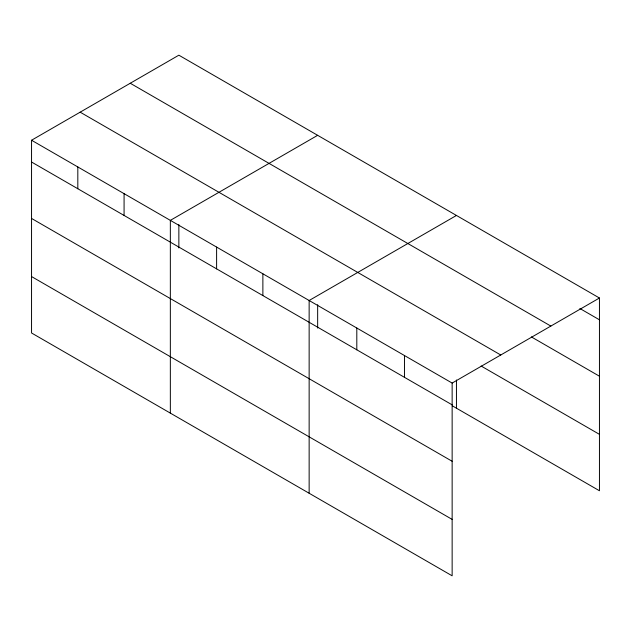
<?xml version="1.0" encoding="UTF-8"?>
<svg xmlns="http://www.w3.org/2000/svg" width="631" height="631" viewBox="0 0 631 631"><rect width="100%" height="100%" fill="white"/><g stroke="black" fill="none" stroke-linecap="round" stroke-linejoin="round"><path stroke-width="0.95" d="M31.55 140.24L452.143 383.064L452.143 575.811L31.55 332.987L31.55 140.24L178.857 55.189L599.45 298.013L599.45 490.76L452.246 405.772M317.653 135.318L170.346 220.369L170.346 413.116M456.45 215.455L309.143 300.498L309.143 493.253M452.143 383.064L599.45 298.013M579.873 308.496L599.45 319.799M130.246 83.253L550.839 326.077M531.357 336.907L599.45 376.218M80.161 112.168L500.754 354.993M481.137 366.035L599.45 434.349M31.55 162.025L452.143 404.85M31.55 218.444L452.143 461.269M31.55 276.567L452.143 519.392M456.45 379.996L456.45 408.202M404.471 355.545L404.471 377.33M356.807 328.017L356.807 349.811M317.653 304.726L317.653 328.073M262.875 273.791L262.875 295.576M216.607 247.076L216.607 268.869M178.857 224.597L178.857 247.936M124.078 193.662L124.078 215.447M77.818 166.947L77.818 188.732"/></g></svg>
